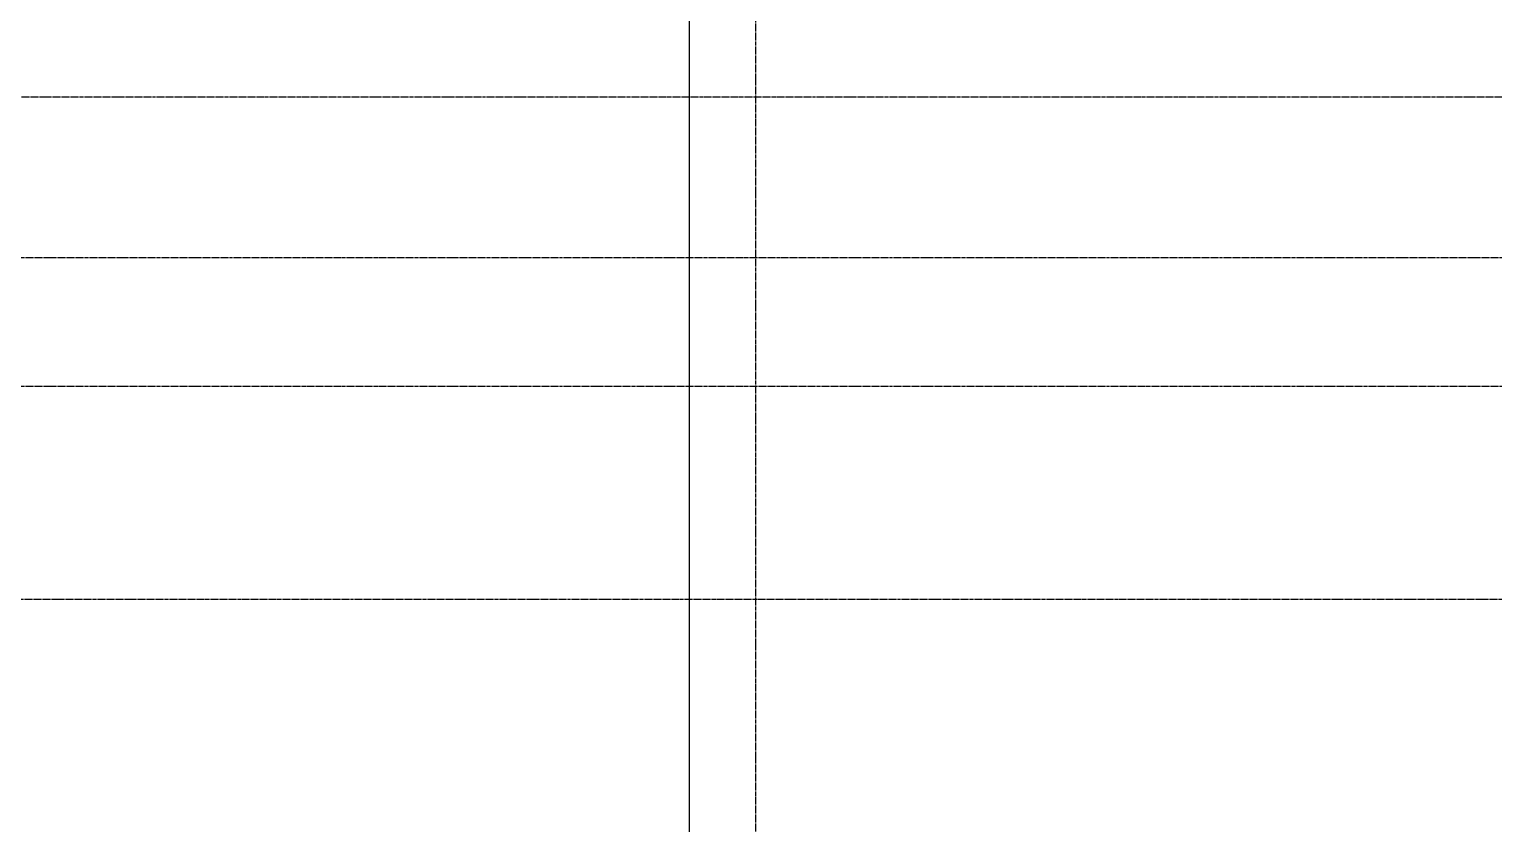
# Model space of a CAD drawing. Header units: inches. Extents: x -6955 to 13123, y -1334 to 3701.
# Drawn here: x 6924.5 to 7289, y 1991.7 to 2189.4 of the extents above; entities that cross this region are included whole.
import ezdxf

# ---------------------------------------------------------------- set-up
doc = ezdxf.new("R2010")
doc.units = ezdxf.units.IN
doc.header["$MEASUREMENT"] = 0
doc.linetypes.add('CENTER2', pattern=[1.125, 0.75, -0.125, 0.125, -0.125])
doc.layers.add('A-Grid(SmallScale)', color=11, linetype='CENTER2')
doc.layers.add('A-Roof-Below', color=1, linetype='Continuous')

msp = doc.modelspace()

# ---------------------------------------------------------------- linework, layer by layer
at = {"layer": 'A-Grid(SmallScale)'}
for p, q in [((7105.3342, 1223.6428), (7105.3342, 3132.3201)), ((4555.5574, 2172.5773), (8345.3342, 2172.5773)), ((4552.2192, 2132.5773), (8345.3342, 2132.5773)), ((4552.2192, 2100.5773), (8345.3342, 2100.5773)), ((4537.3342, 2047.5773), (8345.3342, 2047.5773))]:
    msp.add_line(p, q, dxfattribs=at)
at = {"layer": 'A-Roof-Below'}
msp.add_lwpolyline([(8133.9592, 2189.2023), (8133.9592, 2195.3899), (7088.7092, 2390.2165), (7088.7092, 1983.4523)], dxfattribs=at)

doc.saveas('drawing.dxf')
